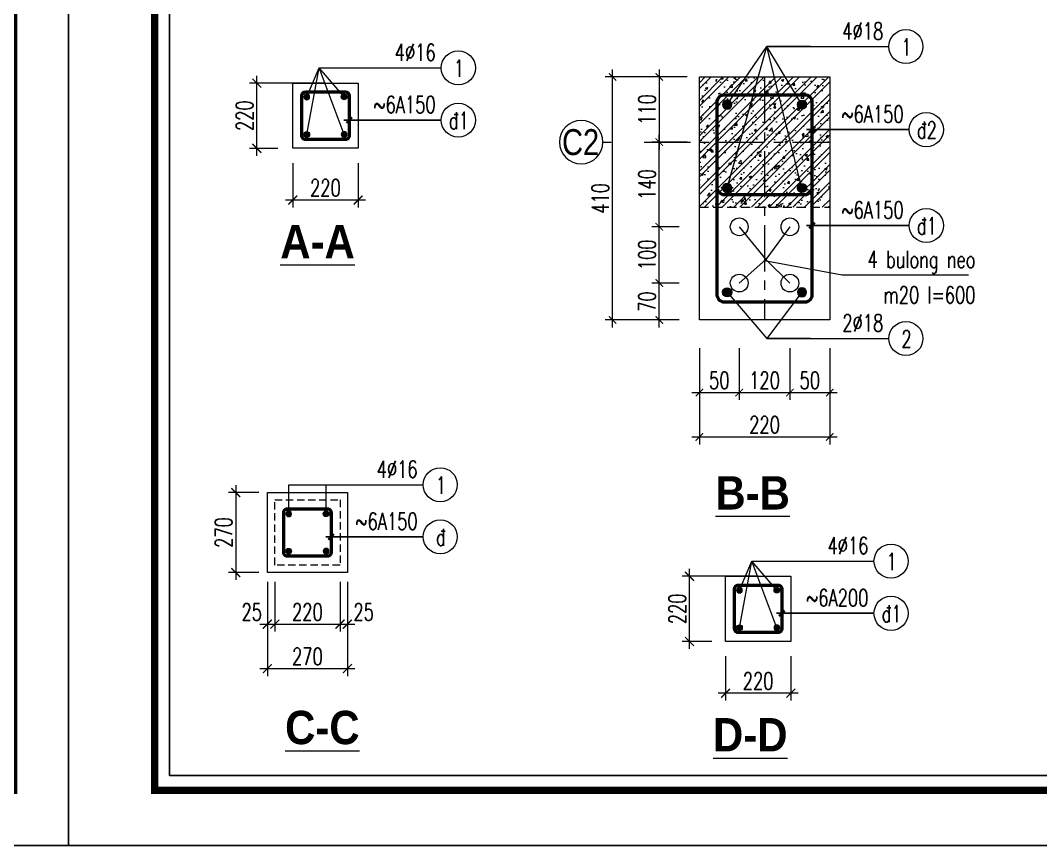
# Model space of a CAD drawing. Header units: millimetres. Extents: x 61738 to 439738, y 60858 to 151243.
# Drawn here: x 103088 to 116856, y 84100 to 95244 of the extents above; entities that cross this region are included whole.
import ezdxf
from ezdxf.enums import TextEntityAlignment as Align

# ---------------------------------------------------------------- set-up
doc = ezdxf.new("R2010")
doc.units = ezdxf.units.MM
doc.linetypes.add('CENTER', pattern=[2, 1.25, -0.25, 0.25, -0.25])
doc.linetypes.add('HIDDEN', pattern=[0.375, 0.25, -0.125])
for name, color, linetype, lineweight in [('10-TEXT', 4, 'Continuous', 15), ('2-THEP2', 6, 'Continuous', 50), ('3-THAY', 7, 'Continuous', 18), ('5-DUT', 2, 'HIDDEN', 15), ('6-TRUC', 8, 'CENTER', 9), ('7-HATCH', 8, 'Continuous', 13), ('8-DIM', 8, 'Continuous', 15), ('9-SO HIEU', 8, 'Continuous', 15), ('TEXT', 7, 'Continuous', 25)]:
    doc.layers.add(name, color=color, linetype=linetype, lineweight=lineweight)
doc.layers.add('Khungbo', color=32, linetype='Continuous')
doc.layers.add('KICHTHUOC', color=8, linetype='Continuous')
doc.styles.add('A3 - Text 4.5', font='VnArialH-Bold.TTF', dxfattribs={"width": 0.9, "height": 450})
doc.styles.add('A3-Text 2.3', font='vnsimli.shx', dxfattribs={"width": 0.7, "height": 230, "bigfont": 'vn.shx'})
doc.styles.add('S1', font='vnsimli.shx', dxfattribs={"width": 0.75})
doc.styles.add('T1', font='Vnsimli.shx', dxfattribs={"width": 0.7})
doc.styles.add('T2', font='VnArialH.TTF', dxfattribs={"width": 0.8})
doc.dimstyles.new('A3-1-100', dxfattribs={"dimtxt": 200, "dimasz": 120, "dimexe": 100, "dimexo": 0, "dimgap": 50, "dimtad": 1, "dimdec": 0, "dimdsep": 49, "dimtxsty": 'A3-Text 2.3', "dimblk": 'ARCHTICK', "dimcen": 10, "dimdle": 100, "dimclrd": 8, "dimclre": 8, "dimclrt": 2, "dimadec": 0, "dimazin": 2, "dimtfac": 1, "dimtdec": 0, "dimtix": 1, "dimtmove": 1, "dimatfit": 3, "dimldrblk": 'DOT', "dimfxl": 1, "dimtolj": 1, "dimtzin": 0, "dimlwd": -1, "dimlwe": -1, "dimarcsym": 0})
doc.dimstyles.new('A3-1-100x4', dxfattribs={"dimtxt": 200, "dimasz": 120, "dimexe": 100, "dimexo": 0, "dimgap": 50, "dimtad": 1, "dimdec": 0, "dimlfac": 0.25, "dimdsep": 49, "dimtxsty": 'A3-Text 2.3', "dimblk": 'ARCHTICK', "dimcen": 10, "dimdle": 100, "dimclrd": 8, "dimclre": 8, "dimclrt": 2, "dimadec": 0, "dimazin": 2, "dimtfac": 1, "dimtdec": 0, "dimtix": 1, "dimtmove": 1, "dimatfit": 3, "dimldrblk": 'DOT', "dimfxl": 1, "dimtolj": 1, "dimtzin": 0, "dimlwd": -1, "dimlwe": -1, "dimarcsym": 0})
doc.dimstyles.new('KT1-100x4', dxfattribs={"dimscale": 100, "dimtxt": 2.3, "dimasz": 0.006, "dimexe": 0.8, "dimexo": 0, "dimgap": 1.2, "dimtad": 1, "dimdec": 0, "dimlfac": 0.25, "dimrnd": 1, "dimdsep": 46, "dimtxsty": 'T1', "dimblk": 'DIMA', "dimcen": 0.09, "dimdle": 1.2, "dimclrd": 8, "dimclre": 8, "dimclrt": 7, "dimadec": 0, "dimazin": 0, "dimtfac": 1, "dimtdec": 0, "dimtix": 1, "dimtmove": 2, "dimatfit": 3, "dimldrblk": 'DIMA', "dimfxl": 1, "dimtolj": 1, "dimtzin": 0, "dimarcsym": 0})

# ---------------------------------------------------------------- blocks, each defined once
blk = doc.blocks.new('CDS12')
at = {"layer": 'Defpoints'}
blk.add_lwpolyline([(91835, 363353), (49835, 363353), (49835, 393053), (91835, 393053)], close=True, dxfattribs=at)
at = {"layer": 'Khungbo', "color": 1, "const_width": 100}
blk.add_lwpolyline([(91094, 364100), (50996, 364100), (50996, 392312), (91094, 392312)], close=True, dxfattribs=at)
at = {"layer": 'Khungbo', "color": 1}
blk.add_lwpolyline([(90894, 364300), (51196, 364300), (51196, 392112), (90894, 392112)], close=True, dxfattribs=at)
blk = doc.blocks.new('DK THEP')
at = {"layer": '7-HATCH'}
h = blk.add_hatch(color=1, dxfattribs=at)
edge = h.paths.add_edge_path()
edge.add_arc((0, 0), 36.1, 0, 360)
at = {"layer": '7-HATCH', "color": 0}
blk.add_circle((0, 0), 36.1, dxfattribs=at)
blk = doc.blocks.new('COS')
at = {"color": 1, "linetype": 'Continuous', "const_width": 50}
blk.add_lwpolyline([(-64, -64), (64, 64)], dxfattribs=at)
blk = doc.blocks.new('DIMA')
at = {"color": 8, "linetype": 'Continuous'}
blk.add_line((120, 0), (-120, 0), dxfattribs=at)
at = {"color": 1, "linetype": 'Continuous'}
blk.add_blockref('COS', (0, 0), dxfattribs=at)
blk = doc.blocks.new('_ArchTick')
at = {"color": 0, "linetype": 'ByBlock', "const_width": 0.15}
blk.add_lwpolyline([(-0.5, -0.5), (0.5, 0.5)], dxfattribs=at)
blk = doc.blocks.new('*D609')
at = {"layer": '8-DIM', "color": 8, "ltscale": 500, "transparency": 16777216}
for p, q in [((106421, 87660), (106421, 86390)), ((107501, 87660), (107501, 86390))]:
    blk.add_line(p, q, dxfattribs=at)
at = {"layer": '8-DIM', "color": 8, "linetype": 'ByBlock', "ltscale": 500, "transparency": 16777216}
blk.add_line((106321, 86490), (107601, 86490), dxfattribs=at)
at = {"layer": 'Defpoints', "color": 0, "ltscale": 500, "transparency": 16777216}
for p in [(106421, 87660), (107501, 87660), (107501, 86490)]:
    blk.add_point(p, dxfattribs=at)
at = {"layer": '8-DIM', "color": 8, "ltscale": 500, "transparency": 16777216, "xscale": 120, "yscale": 120, "zscale": 120, "rotation": 180}
blk.add_blockref('_ArchTick', (106421, 86490), dxfattribs=at)
at = {"layer": '8-DIM', "color": 8, "ltscale": 500, "transparency": 16777216, "xscale": 120, "yscale": 120, "zscale": 120}
blk.add_blockref('_ArchTick', (107501, 86490), dxfattribs=at)
at = {"layer": '8-DIM', "color": 2, "ltscale": 500, "transparency": 16777216, "insert": (106961, 86655), "char_height": 230, "attachment_point": 5, "style": 'A3-Text 2.3'}
blk.add_mtext('\\A1;270', dxfattribs=at)
blk = doc.blocks.new('_Dot')
at = {"color": 0, "linetype": 'ByBlock', "lineweight": -2}
blk.add_line((-0.5, 0), (-1, 0), dxfattribs=at)
at = {"color": 0, "linetype": 'ByBlock', "const_width": 0.5}
blk.add_lwpolyline([(-0.25, 0, 1), (0.25, 0, 1)], format="xyb", close=True, dxfattribs=at)
blk = doc.blocks.new('*D610')
at = {"layer": '8-DIM', "color": 8, "linetype": 'ByBlock', "ltscale": 500, "transparency": 16777216}
blk.add_line((105994, 88968), (105994, 87688), dxfattribs=at)
at = {"layer": '8-DIM', "color": 8, "ltscale": 500, "transparency": 16777216}
for p, q in [((106304, 88868), (105894, 88868)), ((106304, 87788), (105894, 87788))]:
    blk.add_line(p, q, dxfattribs=at)
at = {"layer": 'Defpoints', "color": 0, "ltscale": 500, "transparency": 16777216}
for p in [(106304, 88868), (105994, 87788), (106304, 87788)]:
    blk.add_point(p, dxfattribs=at)
at = {"layer": '8-DIM', "color": 8, "ltscale": 500, "transparency": 16777216, "xscale": 120, "yscale": 120, "zscale": 120}
for p, rotation in [((105994, 88868), 90), ((105994, 87788), 270)]:
    blk.add_blockref('_ArchTick', p, dxfattribs=dict(at, rotation=rotation))
at = {"layer": '8-DIM', "color": 2, "ltscale": 500, "transparency": 16777216, "insert": (105829, 88328), "char_height": 230, "attachment_point": 5, "rotation": 90, "style": 'A3-Text 2.3'}
blk.add_mtext('\\A1;270', dxfattribs=at)
blk = doc.blocks.new('*D611')
at = {"layer": '8-DIM', "color": 8, "ltscale": 500, "transparency": 16777216}
for p, q in [((106421, 87660), (106421, 86990)), ((106521, 87660), (106521, 86990))]:
    blk.add_line(p, q, dxfattribs=at)
at = {"layer": '8-DIM', "color": 8, "linetype": 'ByBlock', "ltscale": 500, "transparency": 16777216}
blk.add_line((106321, 87090), (106621, 87090), dxfattribs=at)
at = {"layer": 'Defpoints', "color": 0, "ltscale": 500, "transparency": 16777216}
for p in [(106421, 87660), (106521, 87660), (106521, 87090)]:
    blk.add_point(p, dxfattribs=at)
at = {"layer": '8-DIM', "color": 8, "ltscale": 500, "transparency": 16777216, "xscale": 120, "yscale": 120, "zscale": 120, "rotation": 180}
blk.add_blockref('_ArchTick', (106421, 87090), dxfattribs=at)
at = {"layer": '8-DIM', "color": 8, "ltscale": 500, "transparency": 16777216, "xscale": 120, "yscale": 120, "zscale": 120}
blk.add_blockref('_ArchTick', (106521, 87090), dxfattribs=at)
at = {"layer": '8-DIM', "color": 2, "ltscale": 500, "transparency": 16777216, "insert": (106210, 87255), "char_height": 230, "attachment_point": 5, "style": 'A3-Text 2.3'}
blk.add_mtext('\\A1;25', dxfattribs=at)
blk = doc.blocks.new('*D612')
at = {"layer": '8-DIM', "color": 8, "ltscale": 500, "transparency": 16777216}
for p, q in [((106521, 87660), (106521, 86990)), ((107401, 87660), (107401, 86990))]:
    blk.add_line(p, q, dxfattribs=at)
at = {"layer": '8-DIM', "color": 8, "linetype": 'ByBlock', "ltscale": 500, "transparency": 16777216}
blk.add_line((106421, 87090), (107501, 87090), dxfattribs=at)
at = {"layer": 'Defpoints', "color": 0, "ltscale": 500, "transparency": 16777216}
for p in [(106521, 87660), (107401, 87660), (107401, 87090)]:
    blk.add_point(p, dxfattribs=at)
at = {"layer": '8-DIM', "color": 8, "ltscale": 500, "transparency": 16777216, "xscale": 120, "yscale": 120, "zscale": 120, "rotation": 180}
blk.add_blockref('_ArchTick', (106521, 87090), dxfattribs=at)
at = {"layer": '8-DIM', "color": 8, "ltscale": 500, "transparency": 16777216, "xscale": 120, "yscale": 120, "zscale": 120}
blk.add_blockref('_ArchTick', (107401, 87090), dxfattribs=at)
at = {"layer": '8-DIM', "color": 2, "ltscale": 500, "transparency": 16777216, "insert": (106961, 87255), "char_height": 230, "attachment_point": 5, "style": 'A3-Text 2.3'}
blk.add_mtext('\\A1;220', dxfattribs=at)
blk = doc.blocks.new('*D613')
at = {"layer": '8-DIM', "color": 8, "ltscale": 500, "transparency": 16777216}
for p, q in [((107401, 87660), (107401, 86990)), ((107501, 87660), (107501, 86990))]:
    blk.add_line(p, q, dxfattribs=at)
at = {"layer": '8-DIM', "color": 8, "linetype": 'ByBlock', "ltscale": 500, "transparency": 16777216}
blk.add_line((107301, 87090), (107601, 87090), dxfattribs=at)
at = {"layer": 'Defpoints', "color": 0, "ltscale": 500, "transparency": 16777216}
for p in [(107401, 87660), (107501, 87660), (107501, 87090)]:
    blk.add_point(p, dxfattribs=at)
at = {"layer": '8-DIM', "color": 8, "ltscale": 500, "transparency": 16777216, "xscale": 120, "yscale": 120, "zscale": 120, "rotation": 180}
blk.add_blockref('_ArchTick', (107401, 87090), dxfattribs=at)
at = {"layer": '8-DIM', "color": 8, "ltscale": 500, "transparency": 16777216, "xscale": 120, "yscale": 120, "zscale": 120}
blk.add_blockref('_ArchTick', (107501, 87090), dxfattribs=at)
at = {"layer": '8-DIM', "color": 2, "ltscale": 500, "transparency": 16777216, "insert": (107720, 87255), "char_height": 230, "attachment_point": 5, "style": 'A3-Text 2.3'}
blk.add_mtext('\\A1;25', dxfattribs=at)
blk = doc.blocks.new('*D623')
at = {"layer": '8-DIM', "color": 8, "ltscale": 500, "transparency": 16777216}
for p, q in [((106764, 93318), (106764, 92718)), ((107645, 93318), (107645, 92718))]:
    blk.add_line(p, q, dxfattribs=at)
at = {"layer": '8-DIM', "color": 8, "linetype": 'ByBlock', "ltscale": 500, "transparency": 16777216}
blk.add_line((107745, 92818), (106664, 92818), dxfattribs=at)
at = {"layer": 'Defpoints', "color": 0, "ltscale": 500, "transparency": 16777216}
for p in [(106764, 93318), (107645, 93318), (106764, 92818)]:
    blk.add_point(p, dxfattribs=at)
at = {"layer": '8-DIM', "color": 8, "ltscale": 500, "transparency": 16777216, "xscale": 120, "yscale": 120, "zscale": 120, "rotation": 180}
blk.add_blockref('_ArchTick', (106764, 92818), dxfattribs=at)
at = {"layer": '8-DIM', "color": 8, "ltscale": 500, "transparency": 16777216, "xscale": 120, "yscale": 120, "zscale": 120}
blk.add_blockref('_ArchTick', (107645, 92818), dxfattribs=at)
at = {"layer": '8-DIM', "color": 2, "ltscale": 500, "transparency": 16777216, "insert": (107204, 92983), "char_height": 230, "attachment_point": 5, "style": 'A3-Text 2.3'}
blk.add_mtext('\\A1;220', dxfattribs=at)
blk = doc.blocks.new('*D624')
at = {"layer": '8-DIM', "color": 8, "linetype": 'ByBlock', "ltscale": 500, "transparency": 16777216}
blk.add_line((106278, 93416), (106278, 94497), dxfattribs=at)
at = {"layer": '8-DIM', "color": 8, "ltscale": 500, "transparency": 16777216}
for p, q in [((107205, 94397), (106178, 94397)), ((106560, 93516), (106178, 93516))]:
    blk.add_line(p, q, dxfattribs=at)
at = {"layer": 'Defpoints', "color": 0, "ltscale": 500, "transparency": 16777216}
for p in [(106278, 94397), (107205, 94397), (106560, 93516)]:
    blk.add_point(p, dxfattribs=at)
at = {"layer": '8-DIM', "color": 8, "ltscale": 500, "transparency": 16777216, "xscale": 120, "yscale": 120, "zscale": 120}
for p, rotation in [((106278, 94397), 90), ((106278, 93516), 270)]:
    blk.add_blockref('_ArchTick', p, dxfattribs=dict(at, rotation=rotation))
at = {"layer": '8-DIM', "color": 2, "ltscale": 500, "transparency": 16777216, "insert": (106113, 93957), "char_height": 230, "attachment_point": 5, "rotation": 90, "style": 'A3-Text 2.3'}
blk.add_mtext('\\A1;220', dxfattribs=at)
blk = doc.blocks.new('*D614')
at = {"layer": '8-DIM', "color": 8, "ltscale": 500, "transparency": 16777216}
for p, q in [((112086, 94480), (111610, 94480)), ((112086, 93600), (111610, 93600))]:
    blk.add_line(p, q, dxfattribs=at)
at = {"layer": '8-DIM', "color": 8, "linetype": 'ByBlock', "ltscale": 500, "transparency": 16777216}
blk.add_line((111710, 94580), (111710, 93500), dxfattribs=at)
at = {"layer": 'Defpoints', "color": 0, "ltscale": 500, "transparency": 16777216}
for p in [(112086, 94480), (111710, 93600), (112086, 93600)]:
    blk.add_point(p, dxfattribs=at)
at = {"layer": '8-DIM', "color": 8, "ltscale": 500, "transparency": 16777216, "xscale": 100, "yscale": 100, "zscale": 100}
for p, rotation in [((111710, 94480), 90), ((111710, 93600), 270)]:
    blk.add_blockref('_ArchTick', p, dxfattribs=dict(at, rotation=rotation))
at = {"layer": '8-DIM', "color": 2, "ltscale": 500, "transparency": 16777216, "insert": (111545, 94040), "char_height": 230, "attachment_point": 5, "rotation": 90, "style": 'A3-Text 2.3'}
blk.add_mtext('\\A1;110', dxfattribs=at)
blk = doc.blocks.new('_None')
blk = doc.blocks.new('*D615')
at = {"layer": '8-DIM', "color": 8, "ltscale": 500, "transparency": 16777216}
for p, q in [((112251, 90818), (112251, 90118)), ((112789, 90818), (112789, 90118))]:
    blk.add_line(p, q, dxfattribs=at)
at = {"layer": '8-DIM', "color": 8, "linetype": 'ByBlock', "ltscale": 500, "transparency": 16777216}
blk.add_line((112151, 90218), (112889, 90218), dxfattribs=at)
at = {"layer": 'Defpoints', "color": 0, "ltscale": 500, "transparency": 16777216}
for p in [(112251, 90818), (112789, 90818), (112789, 90218)]:
    blk.add_point(p, dxfattribs=at)
at = {"layer": '8-DIM', "color": 8, "ltscale": 500, "transparency": 16777216, "xscale": 100, "yscale": 100, "zscale": 100, "rotation": 180}
blk.add_blockref('_ArchTick', (112251, 90218), dxfattribs=at)
at = {"layer": '8-DIM', "color": 8, "ltscale": 500, "transparency": 16777216, "xscale": 100, "yscale": 100, "zscale": 100}
blk.add_blockref('_ArchTick', (112789, 90218), dxfattribs=at)
at = {"layer": '8-DIM', "color": 2, "ltscale": 500, "transparency": 16777216, "insert": (112520, 90383), "char_height": 230, "attachment_point": 5, "style": 'A3-Text 2.3'}
blk.add_mtext('\\A1;50', dxfattribs=at)
blk = doc.blocks.new('*D616')
at = {"layer": '8-DIM', "color": 8, "ltscale": 500, "transparency": 16777216}
for p, q in [((112789, 90818), (112789, 90118)), ((113473, 90818), (113473, 90118))]:
    blk.add_line(p, q, dxfattribs=at)
at = {"layer": '8-DIM', "color": 8, "linetype": 'ByBlock', "ltscale": 500, "transparency": 16777216}
blk.add_line((112689, 90218), (113573, 90218), dxfattribs=at)
at = {"layer": 'Defpoints', "color": 0, "ltscale": 500, "transparency": 16777216}
for p in [(112789, 90818), (113473, 90818), (113473, 90218)]:
    blk.add_point(p, dxfattribs=at)
at = {"layer": '8-DIM', "color": 8, "ltscale": 500, "transparency": 16777216, "xscale": 100, "yscale": 100, "zscale": 100, "rotation": 180}
blk.add_blockref('_ArchTick', (112789, 90218), dxfattribs=at)
at = {"layer": '8-DIM', "color": 8, "ltscale": 500, "transparency": 16777216, "xscale": 100, "yscale": 100, "zscale": 100}
blk.add_blockref('_ArchTick', (113473, 90218), dxfattribs=at)
at = {"layer": '8-DIM', "color": 2, "ltscale": 500, "transparency": 16777216, "insert": (113131, 90383), "char_height": 230, "attachment_point": 5, "style": 'A3-Text 2.3'}
blk.add_mtext('\\A1;120', dxfattribs=at)
blk = doc.blocks.new('*D617')
at = {"layer": '8-DIM', "color": 8, "ltscale": 500, "transparency": 16777216}
for p, q in [((113473, 90818), (113473, 90118)), ((114011, 90818), (114011, 90118))]:
    blk.add_line(p, q, dxfattribs=at)
at = {"layer": '8-DIM', "color": 8, "linetype": 'ByBlock', "ltscale": 500, "transparency": 16777216}
blk.add_line((113373, 90218), (114111, 90218), dxfattribs=at)
at = {"layer": 'Defpoints', "color": 0, "ltscale": 500, "transparency": 16777216}
for p in [(113473, 90818), (114011, 90818), (114011, 90218)]:
    blk.add_point(p, dxfattribs=at)
at = {"layer": '8-DIM', "color": 8, "ltscale": 500, "transparency": 16777216, "xscale": 100, "yscale": 100, "zscale": 100, "rotation": 180}
blk.add_blockref('_ArchTick', (113473, 90218), dxfattribs=at)
at = {"layer": '8-DIM', "color": 8, "ltscale": 500, "transparency": 16777216, "xscale": 100, "yscale": 100, "zscale": 100}
blk.add_blockref('_ArchTick', (114011, 90218), dxfattribs=at)
at = {"layer": '8-DIM', "color": 2, "ltscale": 500, "transparency": 16777216, "insert": (113742, 90383), "char_height": 230, "attachment_point": 5, "style": 'A3-Text 2.3'}
blk.add_mtext('\\A1;50', dxfattribs=at)
blk = doc.blocks.new('*D618')
at = {"layer": '8-DIM', "color": 8, "linetype": 'ByBlock', "ltscale": 500, "transparency": 16777216}
blk.add_line((111710, 91098), (111710, 91797), dxfattribs=at)
at = {"layer": '8-DIM', "color": 8, "ltscale": 500, "transparency": 16777216}
for p, q in [((111980, 91697), (111610, 91697)), ((111980, 91198), (111610, 91198))]:
    blk.add_line(p, q, dxfattribs=at)
at = {"layer": 'Defpoints', "color": 0, "ltscale": 500, "transparency": 16777216}
for p in [(111710, 91697), (111980, 91697), (111980, 91198)]:
    blk.add_point(p, dxfattribs=at)
at = {"layer": '8-DIM', "color": 8, "ltscale": 500, "transparency": 16777216, "xscale": 100, "yscale": 100, "zscale": 100}
for p, rotation in [((111710, 91697), 90), ((111710, 91198), 270)]:
    blk.add_blockref('_ArchTick', p, dxfattribs=dict(at, rotation=rotation))
at = {"layer": '8-DIM', "color": 2, "ltscale": 500, "transparency": 16777216, "insert": (111545, 91447), "char_height": 230, "attachment_point": 5, "rotation": 90, "style": 'A3-Text 2.3'}
blk.add_mtext('\\A1;70', dxfattribs=at)
blk = doc.blocks.new('*D619')
at = {"layer": '8-DIM', "color": 8, "linetype": 'ByBlock', "ltscale": 500, "transparency": 16777216}
blk.add_line((111710, 91597), (111710, 92557), dxfattribs=at)
at = {"layer": '8-DIM', "color": 8, "ltscale": 500, "transparency": 16777216}
for p, q in [((111980, 92457), (111610, 92457)), ((111980, 91697), (111610, 91697))]:
    blk.add_line(p, q, dxfattribs=at)
at = {"layer": 'Defpoints', "color": 0, "ltscale": 500, "transparency": 16777216}
for p in [(111710, 92457), (111980, 92457), (111980, 91697)]:
    blk.add_point(p, dxfattribs=at)
at = {"layer": '8-DIM', "color": 8, "ltscale": 500, "transparency": 16777216, "xscale": 100, "yscale": 100, "zscale": 100}
for p, rotation in [((111710, 92457), 90), ((111710, 91697), 270)]:
    blk.add_blockref('_ArchTick', p, dxfattribs=dict(at, rotation=rotation))
at = {"layer": '8-DIM', "color": 2, "ltscale": 500, "transparency": 16777216, "insert": (111545, 92077), "char_height": 230, "attachment_point": 5, "rotation": 90, "style": 'A3-Text 2.3'}
blk.add_mtext('\\A1;100', dxfattribs=at)
blk = doc.blocks.new('*D620')
at = {"layer": '8-DIM', "color": 8, "ltscale": 500, "transparency": 16777216}
for p, q in [((112251, 90818), (112251, 89518)), ((114011, 90818), (114011, 89518))]:
    blk.add_line(p, q, dxfattribs=at)
at = {"layer": '8-DIM', "color": 8, "linetype": 'ByBlock', "ltscale": 500, "transparency": 16777216}
blk.add_line((112151, 89618), (114111, 89618), dxfattribs=at)
at = {"layer": 'Defpoints', "color": 0, "ltscale": 500, "transparency": 16777216}
for p in [(112251, 90818), (114011, 90818), (114011, 89618)]:
    blk.add_point(p, dxfattribs=at)
at = {"layer": '8-DIM', "color": 8, "ltscale": 500, "transparency": 16777216, "xscale": 100, "yscale": 100, "zscale": 100, "rotation": 180}
blk.add_blockref('_ArchTick', (112251, 89618), dxfattribs=at)
at = {"layer": '8-DIM', "color": 8, "ltscale": 500, "transparency": 16777216, "xscale": 100, "yscale": 100, "zscale": 100}
blk.add_blockref('_ArchTick', (114011, 89618), dxfattribs=at)
at = {"layer": '8-DIM', "color": 2, "ltscale": 500, "transparency": 16777216, "insert": (113131, 89783), "char_height": 230, "attachment_point": 5, "style": 'A3-Text 2.3'}
blk.add_mtext('\\A1;220', dxfattribs=at)
blk = doc.blocks.new('Truc Y')
at = {"layer": '10-TEXT', "color": 2}
blk.add_line((0, 0), (-150, 0), dxfattribs=at)
blk.add_circle((400, 0), 400, dxfattribs=at)
at = {"layer": '10-TEXT', "color": 2, "style": 'T2', "width": 0.8}
blk.add_attdef('A', text='', height=500, dxfattribs=at).set_placement((400, 13), align=Align.MIDDLE_CENTER)
blk = doc.blocks.new('*D621')
at = {"layer": '8-DIM', "color": 8, "linetype": 'ByBlock', "ltscale": 500, "transparency": 16777216}
blk.add_line((111710, 92357), (111710, 93700), dxfattribs=at)
at = {"layer": '8-DIM', "color": 8, "ltscale": 500, "transparency": 16777216}
for p, q in [((111980, 93600), (111610, 93600)), ((111980, 92457), (111610, 92457))]:
    blk.add_line(p, q, dxfattribs=at)
at = {"layer": 'Defpoints', "color": 0, "ltscale": 500, "transparency": 16777216}
for p in [(111710, 93600), (111980, 93600), (111980, 92457)]:
    blk.add_point(p, dxfattribs=at)
at = {"layer": '8-DIM', "color": 8, "ltscale": 500, "transparency": 16777216, "xscale": 100, "yscale": 100, "zscale": 100}
for p, rotation in [((111710, 93600), 90), ((111710, 92457), 270)]:
    blk.add_blockref('_ArchTick', p, dxfattribs=dict(at, rotation=rotation))
at = {"layer": '8-DIM', "color": 2, "ltscale": 500, "transparency": 16777216, "insert": (111545, 93028), "char_height": 230, "attachment_point": 5, "rotation": 90, "style": 'A3-Text 2.3'}
blk.add_mtext('\\A1;140', dxfattribs=at)
blk = doc.blocks.new('*D622')
at = {"layer": '8-DIM', "color": 8, "ltscale": 500, "transparency": 16777216}
for p, q in [((112086, 94480), (110980, 94480)), ((111980, 91198), (110980, 91198))]:
    blk.add_line(p, q, dxfattribs=at)
at = {"layer": '8-DIM', "color": 8, "linetype": 'ByBlock', "ltscale": 500, "transparency": 16777216}
blk.add_line((111080, 91098), (111080, 94580), dxfattribs=at)
at = {"layer": 'Defpoints', "color": 0, "ltscale": 500, "transparency": 16777216}
for p in [(111080, 94480), (112086, 94480), (111980, 91198)]:
    blk.add_point(p, dxfattribs=at)
at = {"layer": '8-DIM', "color": 8, "ltscale": 500, "transparency": 16777216, "xscale": 100, "yscale": 100, "zscale": 100}
for p, rotation in [((111080, 94480), 90), ((111080, 91198), 270)]:
    blk.add_blockref('_ArchTick', p, dxfattribs=dict(at, rotation=rotation))
at = {"layer": '8-DIM', "color": 2, "ltscale": 500, "transparency": 16777216, "insert": (110915, 92839), "char_height": 230, "attachment_point": 5, "rotation": 90, "style": 'A3-Text 2.3'}
blk.add_mtext('\\A1;410', dxfattribs=at)
blk = doc.blocks.new('*D797')
at = {"layer": '8-DIM', "color": 8, "ltscale": 500, "transparency": 16777216}
for p, q in [((112604, 86658), (112604, 86058)), ((113485, 86658), (113485, 86058))]:
    blk.add_line(p, q, dxfattribs=at)
at = {"layer": '8-DIM', "color": 8, "linetype": 'ByBlock', "ltscale": 500, "transparency": 16777216}
blk.add_line((113585, 86158), (112504, 86158), dxfattribs=at)
at = {"layer": 'Defpoints', "color": 0, "ltscale": 500, "transparency": 16777216}
for p in [(112604, 86658), (113485, 86658), (112604, 86158)]:
    blk.add_point(p, dxfattribs=at)
at = {"layer": '8-DIM', "color": 8, "ltscale": 500, "transparency": 16777216, "xscale": 120, "yscale": 120, "zscale": 120, "rotation": 180}
blk.add_blockref('_ArchTick', (112604, 86158), dxfattribs=at)
at = {"layer": '8-DIM', "color": 8, "ltscale": 500, "transparency": 16777216, "xscale": 120, "yscale": 120, "zscale": 120}
blk.add_blockref('_ArchTick', (113485, 86158), dxfattribs=at)
at = {"layer": '8-DIM', "color": 2, "ltscale": 500, "transparency": 16777216, "insert": (113044, 86323), "char_height": 230, "attachment_point": 5, "style": 'A3-Text 2.3'}
blk.add_mtext('\\A1;220', dxfattribs=at)
blk = doc.blocks.new('*D798')
at = {"layer": '8-DIM', "color": 8, "ltscale": 500, "transparency": 16777216}
for p, q in [((113045, 87737), (112018, 87737)), ((112420, 86856), (112018, 86856))]:
    blk.add_line(p, q, dxfattribs=at)
at = {"layer": '8-DIM', "color": 8, "linetype": 'ByBlock', "ltscale": 500, "transparency": 16777216}
blk.add_line((112118, 86756), (112118, 87837), dxfattribs=at)
at = {"layer": 'Defpoints', "color": 0, "ltscale": 500, "transparency": 16777216}
for p in [(112118, 87737), (113045, 87737), (112420, 86856)]:
    blk.add_point(p, dxfattribs=at)
at = {"layer": '8-DIM', "color": 8, "ltscale": 500, "transparency": 16777216, "xscale": 120, "yscale": 120, "zscale": 120}
for p, rotation in [((112118, 87737), 90), ((112118, 86856), 270)]:
    blk.add_blockref('_ArchTick', p, dxfattribs=dict(at, rotation=rotation))
at = {"layer": '8-DIM', "color": 2, "ltscale": 500, "transparency": 16777216, "insert": (111953, 87297), "char_height": 230, "attachment_point": 5, "rotation": 90, "style": 'A3-Text 2.3'}
blk.add_mtext('\\A1;220', dxfattribs=at)

msp = doc.modelspace()

# ---------------------------------------------------------------- hatches: boundary and pattern name
at = {"layer": '7-HATCH', "ltscale": 500}
h = msp.add_hatch(dxfattribs=at)
h.set_pattern_fill('BT', color=256, scale=45, pattern_type=2)
h.set_pattern_definition([(45, (-46720, 45448.26), (-119.32427, 119.32427), []), (45, (-46640.45, 45448.26), (-119.32427, 119.32427), []), (50, (-46720, 45448.26), (322.7671, -28.23846), [33.75, -371.25]), (355, (-46720, 45448.26), (-62.4381, 338.48646), [27, -297]), (100.4514, (-46693.1, 45445.9), (260.3292, 310.2478), [28.6831, -315.51395]), (46.1842, (-46720, 45538.26), (480.2585, -74.4836), [50.625, -556.875]), (96.6356, (-46680, 45532.05), (420.5982, 438.353), [43.0246, -473.2708]), (351.1842, (-46720, 45538.26), (420.5979, 438.3534), [40.5, -445.5]), (21, (-46675, 45515.76), (268.60817, -181.1785), [33.75, -371.25]), (326, (-46675, 45515.76), (109.4919, 326.3175), [27, -297]), (71.4514, (-46652.62, 45500.66), (378.1002, 145.1387), [28.6831, -315.51395]), (37.5, (-46720, 45448.26), (5.471935, 149.802234), [0, -293.4, 0, -301.5, 0, -298.125]), (7.5, (-46720, 45448.26), (118.38129, 177.48527), [0, -171.9, 0, -286.65, 0, -113.625]), (327.5, (-46820.35, 45448.26), (240.2201, -10.14969), [0, -112.5, 0, -351, 0, -465.75]), (317.5, (-46865.35, 45448.26), (262.43378, 45.04724), [0, -146.25, 0, -233.1, 0, -330.75])])
h.paths.add_polyline_path([(114011.1, 94480), (112251.1, 94480), (112251.1, 92720), (114011.1, 92720)])

# ---------------------------------------------------------------- linework, layer by layer
at = {"layer": '2-THEP2'}
for points in [[(106934.7, 94277.3), (107474.7, 94277.3, -0.4142136), (107524.7, 94227.3), (107524.7, 93686.4, -0.4142136), (107474.7, 93636.4), (106934.7, 93636.4, -0.4142136), (106884.7, 93686.4), (106884.7, 94227.3, -0.4142136)], [(112591.1, 94240), (113671.1, 94240, -0.4142136), (113771.1, 94140), (113771.1, 91538.4, -0.4142136), (113671.1, 91438.4), (112591.1, 91438.4, -0.4142136), (112491.1, 91538.4), (112491.1, 94140, -0.4142136)], [(112591.1, 94240), (113671.1, 94240, -0.4142136), (113771.1, 94140), (113771.1, 92988.3, -0.4142136), (113671.1, 92888.3), (112591.1, 92888.3, -0.4142136), (112491.1, 92988.3), (112491.1, 94140, -0.4142136)], [(106691, 88648.4), (107231, 88648.4, -0.4142136), (107281, 88598.4), (107281, 88058.4, -0.4142136), (107231, 88008.4), (106691, 88008.4, -0.4142136), (106641, 88058.4), (106641, 88598.4, -0.4142136)], [(112774.7, 87617.3), (113314.7, 87617.3, -0.4142136), (113364.7, 87567.3), (113364.7, 87026.4, -0.4142136), (113314.7, 86976.4), (112774.7, 86976.4, -0.4142136), (112724.7, 87026.4), (112724.7, 87567.3, -0.4142136)]]:
    msp.add_lwpolyline(points, format="xyb", close=True, dxfattribs=at)
at = {"layer": '3-THAY'}
for p, q in [((112251.1, 94480), (114011.1, 94480)), ((112251.1, 91198.4), (112251.1, 94480)), ((114011.1, 94480), (114011.1, 91198.4)), ((114011.1, 91198.4), (112251.1, 91198.4))]:
    msp.add_line(p, q, dxfattribs=at)
for points in [[(106764.7, 94397.3), (107644.7, 94397.3), (107644.7, 93516.4), (106764.7, 93516.4)], [(107501, 88868.4), (107501, 87788.4), (106421, 87788.4), (106421, 88868.4)], [(112604.7, 87737.3), (113484.7, 87737.3), (113484.7, 86856.4), (112604.7, 86856.4)]]:
    msp.add_lwpolyline(points, close=True, dxfattribs=at)
for centre in [(112788.9, 92456.5), (113473.4, 92456.5), (112788.9, 91696.5), (113473.4, 91696.5)]:
    msp.add_circle(centre, 120, dxfattribs=at)
at = {"layer": '5-DUT', "ltscale": 500}
msp.add_lwpolyline([(112251.1, 92720), (114011.1, 92720)], dxfattribs=at)
at = {"layer": '5-DUT', "ltscale": 400}
msp.add_lwpolyline([(107401, 88768.4), (107401, 87888.4), (106521, 87888.4), (106521, 88768.4)], close=True, dxfattribs=at)
at = {"layer": '6-TRUC', "ltscale": 500}
for points in [[(113131.1, 94480), (113131.1, 91198.4)], [(111507, 93600), (114011.1, 93600)]]:
    msp.add_lwpolyline(points, dxfattribs=at)
at = {"layer": '9-SO HIEU'}
for centre in [(115038.5, 94889.5), (108997.9, 94602), (108997.9, 93896.9), (115314.3, 93768.3), (115314.3, 92473.6), (115038.5, 90948.3), (108754.2, 88973.1), (108754.2, 88270.1), (114837.9, 87942), (114837.9, 87236.9)]:
    msp.add_circle(centre, 230, dxfattribs=at)

# ---------------------------------------------------------------- block references
for p, xscale, yscale, zscale in [((106952.3, 94210.6), -1.067489280016162, 1.067489280016162, 1.067489280016162), ((107457.1, 94210.6), 1.067489280016162, 1.067489280016162, 1.067489280016162), ((112626.3, 94106.6), -1.707982848020038, 1.707982848025495, 1.707982848025859), ((113636, 94106.6), 1.707982848020038, 1.707982848020038, 1.707982848020038), ((112626.3, 92979.2), -1.707982848020038, 1.707982848025495, 1.707982848025859), ((113636, 92979.2), 1.707982848020038, 1.707982848020038, 1.707982848020038), ((106708.6, 88581.7), -1.067489280016162, 1.067489280016162, 1.067489280016162), ((107213.4, 88581.7), 1.067489280016162, 1.067489280016162, 1.067489280016162), ((112792.3, 87550.6), -1.067489280016162, 1.067489280016162, 1.067489280016162), ((113297.1, 87550.6), 1.067489280016162, 1.067489280016162, 1.067489280016162)]:
    msp.add_blockref('DK THEP', p, dxfattribs=dict(at, xscale=xscale, yscale=yscale, zscale=zscale))
at = {"layer": '9-SO HIEU', "rotation": 180}
for p, xscale, yscale, zscale in [((106952.3, 93703.1), 1.067489280016162, 1.067489280016162, 1.067489280016162), ((107457.1, 93703.1), -1.067489280016162, 1.067489280016162, 1.067489280016162), ((112626.3, 91571.8), 1.707982848020038, 1.707982848020038, 1.707982848020038), ((113636, 91571.8), -1.707982848020038, 1.707982848025495, 1.707982848025859), ((106708.6, 88075.1), 1.067489280016162, 1.067489280016162, 1.067489280016162), ((107213.4, 88075.1), -1.067489280016162, 1.067489280016162, 1.067489280016162), ((112792.3, 87043.1), 1.067489280016162, 1.067489280016162, 1.067489280016162), ((113297.1, 87043.1), -1.067489280016162, 1.067489280016162, 1.067489280016162)]:
    msp.add_blockref('DK THEP', p, dxfattribs=dict(at, xscale=xscale, yscale=yscale, zscale=zscale))
at = {"layer": 'KICHTHUOC'}
for p in [(11903.3, -279252.9), (53903.3, -279252.9)]:
    msp.add_blockref('CDS12', p, dxfattribs=at)
ref = msp.add_blockref('Truc Y', (110950, 93600), dxfattribs=dict(at, xscale=-0.7349999999569263, yscale=0.7349999999423744, zscale=0.7349999999511055))
ref.add_attrib('A', 'c2', dxfattribs={"layer": 'TEXT', "height": 350, "style": 'T2', "width": 0.8}).set_placement((110648.2, 93600), align=Align.MIDDLE_CENTER)

# ---------------------------------------------------------------- texts
at = {"layer": '10-TEXT', "style": 'S1', "width": 0.7}
for s, p in [('4`18', (114732.8, 94984.1)), ('4`16', (108692.3, 94696.7)), ('~6A150', (108692.3, 93991.6)), ('~6A150', (115008.7, 93862.9)), ('~6A150', (115008.7, 92568.3)), ('4 bulong neo', (115977.5, 91901.2)), ('m20 l=600', (115977.5, 91421.2)), ('2`18', (114732.8, 91042.9)), ('4`16', (108448.6, 89067.8)), ('~6A150', (108448.6, 88364.8)), ('4`16', (114532.3, 88036.7)), ('~6A200', (114532.3, 87331.6))]:
    msp.add_text(s, height=230, dxfattribs=at).set_placement(p, align=Align.RIGHT)
at = {"layer": '10-TEXT'}
for s, height, style, width, p in [('1', 230, 'S1', 0.7, (115046.2, 94768.2)), ('1', 230, 'S1', 0.7, (109005.6, 94480.7)), ('®1', 230, 'S1', 0.7, (109005.6, 93775.6)), ('®2', 230, 'S1', 0.7, (115322, 93646.9)), ('®1', 230, 'S1', 0.7, (115322, 92352.3)), ('%%Ua-a', 450, 'A3 - Text 4.5', 0.9, (107097.9, 92032.1)), ('2', 230, 'S1', 0.7, (115046.2, 90826.9)), ('%%Ub-b', 450, 'A3 - Text 4.5', 0.9, (112970, 88638.3)), ('1', 230, 'S1', 0.7, (108761.9, 88851.8)), ('®', 230, 'S1', 0.7, (108761.9, 88148.8)), ('1', 230, 'S1', 0.7, (114845.6, 87820.7)), ('®1', 230, 'S1', 0.7, (114845.6, 87115.6)), ('%%Uc-c', 450, 'A3 - Text 4.5', 0.9, (107162.8, 85470)), ('%%Ud-d', 450, 'A3 - Text 4.5', 0.9, (112937.9, 85372.1))]:
    msp.add_text(s, height=height, dxfattribs=dict(at, style=style, width=width)).set_placement(p, align=Align.CENTER)

# ---------------------------------------------------------------- dimensions: what is measured, and where the dimension line sits
at = {"layer": '8-DIM', "ltscale": 500}
for base, p1, p2, angle, picture, middle in [((106277.7, 94397.3), (106560, 93516.4), (107204.7, 94397.3), 90, '*D624', (106112.7, 93956.9)), ((106763.9, 92818.3), (107644.7, 93318.3), (106763.9, 93318.3), 180, '*D623', (107204.3, 92983.3)), ((105993.9, 87788.4), (106303.9, 88868.4), (106303.9, 87788.4), 90, '*D610', (105828.9, 88328.4)), ((112117.7, 87737.3), (112420, 86856.4), (113044.7, 87737.3), 90, '*D798', (111952.7, 87296.9)), ((112603.9, 86158.3), (113484.7, 86658.3), (112603.9, 86658.3), 180, '*D797', (113044.3, 86323.3))]:
    dim = msp.add_linear_dim(base=base, p1=p1, p2=p2, angle=angle, dimstyle='A3-1-100x4', dxfattribs=at)
    dim.commit()
    dim.dimension.update_dxf_attribs({"geometry": picture, "text_midpoint": middle})
for base, p1, p2, text, picture, middle in [((111080, 94480), (111980, 91198.4), (112086.4, 94480), '410', '*D622', (110915, 92839.2)), ((111710, 93600), (112086.4, 94480), (112086.4, 93600), '110', '*D614', (111545, 94040)), ((111710, 93600), (111980, 92456.5), (111980, 93600), '140', '*D621', (111545, 93028.3)), ((111710, 92456.5), (111980, 91696.5), (111980, 92456.5), '100', '*D619', (111545, 92076.5)), ((111710, 91696.5), (111980, 91198.4), (111980, 91696.5), '70', '*D618', (111545, 91447.4))]:
    dim = msp.add_linear_dim(base=base, p1=p1, p2=p2, angle=90, text=text, dimstyle='A3-1-100', override={"dimasz": 100, "dimldrblk": 'None'}, dxfattribs=at)
    dim.commit()
    dim.dimension.update_dxf_attribs({"geometry": picture, "text_midpoint": middle})
for base, p1, p2, text, picture, middle in [((112788.9, 90218.3), (112251.1, 90818.3), (112788.9, 90818.3), '50', '*D615', (112520, 90383.3)), ((114011.1, 89618.3), (112251.1, 90818.3), (114011.1, 90818.3), '220', '*D620', (113131.1, 89783.3)), ((113473.4, 90218.3), (112788.9, 90818.3), (113473.4, 90818.3), '120', '*D616', (113131.1, 90383.3)), ((114011.1, 90218.3), (113473.4, 90818.3), (114011.1, 90818.3), '50', '*D617', (113742.2, 90383.3))]:
    dim = msp.add_linear_dim(base=base, p1=p1, p2=p2, text=text, dimstyle='A3-1-100', override={"dimasz": 100, "dimldrblk": 'None'}, dxfattribs=at)
    dim.commit()
    dim.dimension.update_dxf_attribs({"geometry": picture, "text_midpoint": middle})
for base, p1, p2, picture, middle in [((106521, 87090.1), (106421, 87660.1), (106521, 87660.1), '*D611', (106210, 87090.1)), ((107501, 87090.1), (107401, 87660.1), (107501, 87660.1), '*D613', (107720, 87090.1))]:
    dim = msp.add_linear_dim(base=base, p1=p1, p2=p2, dimstyle='A3-1-100x4', dxfattribs=at)
    dim.commit()
    dim.dimension.update_dxf_attribs({"geometry": picture, "text_midpoint": middle, "dimtype": 160})
dim = msp.add_linear_dim(base=(107501, 86490.1), p1=(106421, 87660.1), p2=(107501, 87660.1), dimstyle='A3-1-100x4', override={"dimtmove": 0}, dxfattribs=at)
dim.commit()
dim.dimension.update_dxf_attribs({"geometry": '*D609', "text_midpoint": (106961, 86490.1), "dimtype": 160})
dim = msp.add_linear_dim(base=(107401, 87090.1), p1=(106521, 87660.1), p2=(107401, 87660.1), dimstyle='A3-1-100x4', override={"dimtmove": 0}, dxfattribs=at)
dim.commit()
dim.dimension.update_dxf_attribs({"geometry": '*D612', "text_midpoint": (106961, 87255.1)})

# ---------------------------------------------------------------- leaders
at = {"layer": '8-DIM'}
for points in [[(107524.7, 93896.9), (108767.9, 93896.9)], [(113771.1, 93768.3), (115084.3, 93768.3)], [(113771.1, 92473.6), (115084.3, 92473.6)], [(107281, 88270.1), (108524.2, 88270.1)], [(113364.7, 87236.9), (114607.9, 87236.9)]]:
    msp.add_leader(points, dimstyle='KT1-100x4', dxfattribs=at)
at = {"layer": '9-SO HIEU', "ltscale": 100}
for points in [[(112626.3, 92979.2), (113159.4, 94889.5)], [(113636, 94106.6), (113159.4, 94889.5)], [(113636, 92979.2), (113159.4, 94889.5)], [(113750, 94889.5), (113159.4, 94889.5), (114808.5, 94889.5)], [(106952.3, 94210.6), (107118.9, 94602), (108767.9, 94602)], [(106952.3, 93703.1), (107118.9, 94602)], [(107457.1, 94210.6), (107118.9, 94602)], [(107457.1, 93703.1), (107118.9, 94602)], [(113473.4, 92456.5), (113148.9, 92016.5)], [(112788.9, 91696.5), (113148.9, 92016.5)], [(113131.1, 92000.7), (114180, 91806.5), (115883.2, 91806.5)], [(113473.4, 91696.5), (113148.9, 92016.5)], [(113636, 91571.8), (113159.4, 90948.3)], [(113750, 90948.3), (113159.4, 90948.3), (114808.5, 90948.3)], [(106708.6, 88581.7), (106708.6, 88973.1), (108524.2, 88973.1)], [(107213.4, 88581.7), (107213.4, 88973.1)], [(112792.3, 87550.6), (112958.9, 87942), (114607.9, 87942)], [(112792.3, 87043.1), (112958.9, 87942)], [(113297.1, 87550.6), (112958.9, 87942)], [(113297.1, 87043.1), (112958.9, 87942)]]:
    msp.add_leader(points, dimstyle='A3-1-100', override={"dimasz": 100, "dimgap": 1.2, "dimtad": 0, "dimldrblk": 'None'}, dxfattribs=at)
at = {"layer": '9-SO HIEU', "ltscale": 500}
for points in [[(112626.3, 94106.6), (113159.4, 94889.5)], [(112788.9, 92456.5), (113148.9, 92016.5)], [(112626.3, 91571.8), (113159.4, 90948.3)]]:
    msp.add_leader(points, dimstyle='A3-1-100', override={"dimasz": 100, "dimgap": 50, "dimtad": 0, "dimldrblk": 'None'}, dxfattribs=at)

doc.saveas('drawing.dxf')
